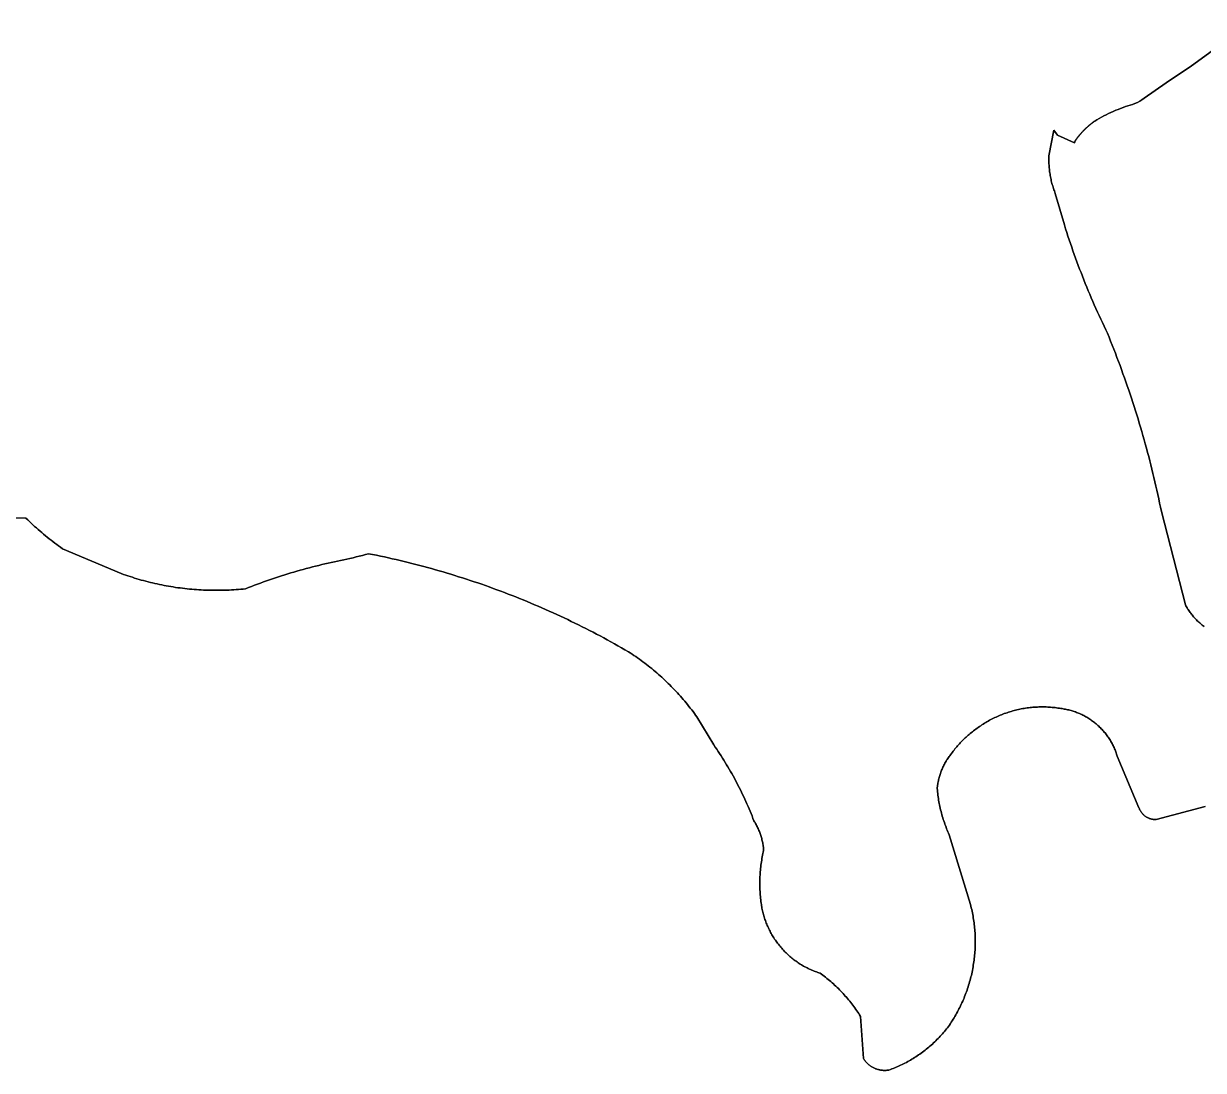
# Model space of a CAD drawing. Header units: inches. Extents: x 130170 to 284068, y 377793 to 804530.
# Drawn here: x 191034.9 to 191505.8, y 669988.1 to 670406.1 of the extents above; entities that cross this region are included whole.
import ezdxf

# ---------------------------------------------------------------- set-up
doc = ezdxf.new("R2010")
doc.units = ezdxf.units.IN
doc.header["$MEASUREMENT"] = 0
doc.layers.add('muni_il', color=7, linetype='Continuous')

msp = doc.modelspace()

# ---------------------------------------------------------------- linework, layer by layer
at = {"layer": 'muni_il'}
for points in [[(191524.36, 670406.14), (191501, 670389.25), (191490.89, 670382.43), (191482.12, 670376.38), (191481.27, 670375.75), (191480.38, 670375.19), (191479.46, 670374.69), (191478.51, 670374.24), (191477.54, 670373.86), (191476.54, 670373.53), (191474.75, 670372.97), (191473.76, 670372.63), (191472.77, 670372.27), (191471.79, 670371.89), (191470.82, 670371.5), (191469.86, 670371.09), (191468.9, 670370.66), (191467.95, 670370.21), (191467.01, 670369.75), (191466.07, 670369.27), (191465.15, 670368.78), (191464.23, 670368.27), (191463.33, 670367.74), (191462.43, 670367.19), (191462.32, 670367.11), (191462.26, 670367.07), (191462.2, 670367.03), (191462.14, 670366.98), (191462.08, 670366.94), (191462.02, 670366.89), (191461.96, 670366.85), (191461.89, 670366.8), (191461.84, 670366.76), (191461.78, 670366.72), (191461.72, 670366.67), (191461.66, 670366.63), (191461.6, 670366.58), (191461.54, 670366.54), (191461.48, 670366.49), (191461.42, 670366.45), (191461.36, 670366.4), (191461.3, 670366.36), (191461.24, 670366.31), (191461.18, 670366.26), (191461.12, 670366.22), (191461.07, 670366.17), (191461.01, 670366.12), (191460.95, 670366.08), (191460.89, 670366.03), (191460.83, 670365.99), (191460.77, 670365.94), (191460.71, 670365.89), (191460.66, 670365.85), (191460.6, 670365.8), (191460.54, 670365.75), (191460.49, 670365.7), (191460.43, 670365.65), (191460.37, 670365.61), (191460.31, 670365.56), (191460.26, 670365.51), (191460.2, 670365.46), (191460.14, 670365.41), (191460.08, 670365.37), (191460.03, 670365.32), (191459.97, 670365.27), (191459.92, 670365.22), (191459.86, 670365.17), (191459.8, 670365.12), (191459.75, 670365.07), (191459.69, 670365.02), (191459.64, 670364.97), (191459.58, 670364.92), (191459.52, 670364.87), (191459.47, 670364.82), (191459.41, 670364.77), (191459.36, 670364.72), (191459.3, 670364.67), (191459.25, 670364.62), (191459.19, 670364.57), (191459.14, 670364.52), (191459.08, 670364.47), (191459.03, 670364.42), (191458.97, 670364.37), (191458.92, 670364.32), (191458.87, 670364.27), (191458.81, 670364.21), (191458.76, 670364.16), (191458.71, 670364.11), (191458.65, 670364.06), (191458.6, 670364.01), (191458.54, 670363.96), (191458.49, 670363.9), (191458.44, 670363.85), (191458.38, 670363.8), (191458.33, 670363.75), (191458.28, 670363.69), (191458.23, 670363.64), (191458.17, 670363.59), (191458.12, 670363.53), (191458.07, 670363.48), (191458.02, 670363.43), (191457.97, 670363.37), (191457.91, 670363.32), (191457.86, 670363.27), (191457.81, 670363.21), (191457.76, 670363.16), (191457.71, 670363.11), (191457.66, 670363.05), (191457.61, 670363), (191457.55, 670362.94), (191457.5, 670362.89), (191457.45, 670362.83), (191457.4, 670362.78), (191457.35, 670362.72), (191457.3, 670362.67), (191457.25, 670362.61), (191457.2, 670362.56), (191457.15, 670362.5), (191457.1, 670362.45), (191457.05, 670362.39), (191457, 670362.34), (191456.95, 670362.28), (191456.9, 670362.22), (191456.85, 670362.17), (191456.8, 670362.11), (191456.76, 670362.05), (191456.71, 670362), (191456.66, 670361.94), (191456.61, 670361.88), (191456.56, 670361.83), (191456.51, 670361.77), (191456.46, 670361.71), (191456.42, 670361.66), (191456.37, 670361.6), (191456.32, 670361.54), (191456.27, 670361.48), (191456.23, 670361.43), (191456.18, 670361.37), (191456.13, 670361.31), (191456.09, 670361.25), (191456.04, 670361.2), (191455.99, 670361.14), (191455.95, 670361.08), (191455.9, 670361.02), (191455.85, 670360.96), (191455.81, 670360.9), (191455.76, 670360.85), (191455.71, 670360.79), (191455.67, 670360.73), (191455.62, 670360.67), (191455.58, 670360.61), (191455.53, 670360.55), (191455.49, 670360.49), (191455.44, 670360.43), (191455.4, 670360.37), (191455.35, 670360.31), (191455.31, 670360.25), (191455.26, 670360.19), (191455.22, 670360.13), (191455.17, 670360.07), (191455.13, 670360.01), (191455.09, 670359.95), (191455.04, 670359.89), (191455, 670359.83), (191454.96, 670359.77), (191454.91, 670359.71), (191454.87, 670359.65), (191454.83, 670359.59), (191454.78, 670359.53), (191454.73, 670359.39), (191454.69, 670359.28), (191454.43, 670358.52), (191447.61, 670361.55), (191446.08, 670363.53), (191444.18, 670353.34), (191444.16, 670352.81), (191444.15, 670352.28), (191444.14, 670351.76), (191444.15, 670351.23), (191444.16, 670350.7), (191444.18, 670350.17), (191444.2, 670349.64), (191444.23, 670349.11), (191444.28, 670348.58), (191444.32, 670348.06), (191444.38, 670347.53), (191444.45, 670347), (191444.52, 670346.48), (191444.6, 670345.96), (191444.69, 670345.43), (191444.78, 670344.91), (191444.88, 670344.39), (191444.99, 670343.88), (191445.11, 670343.36), (191445.24, 670342.85), (191445.37, 670342.33), (191445.51, 670341.82), (191445.66, 670341.32), (191445.82, 670340.81), (191445.98, 670340.31), (191446.15, 670339.81), (191446.33, 670339.31), (191446.51, 670338.81), (191446.7, 670338.32), (191450.34, 670325.72), (191450.81, 670324.24), (191451.28, 670322.77), (191451.76, 670321.29), (191452.25, 670319.82), (191452.75, 670318.35), (191453.25, 670316.88), (191453.76, 670315.42), (191454.28, 670313.96), (191454.8, 670312.5), (191455.33, 670311.04), (191455.87, 670309.59), (191456.42, 670308.13), (191456.97, 670306.69), (191457.53, 670305.24), (191458.1, 670303.8), (191458.68, 670302.36), (191459.26, 670300.92), (191459.85, 670299.48), (191460.45, 670298.05), (191461.05, 670296.62), (191461.66, 670295.2), (191462.28, 670293.78), (191462.91, 670292.36), (191463.54, 670290.94), (191464.18, 670289.53), (191464.83, 670288.12), (191465.48, 670286.71), (191466.14, 670285.31), (191466.81, 670283.91), (191467.48, 670282.51), (191468.14, 670280.91), (191468.79, 670279.3), (191469.43, 670277.69), (191470.06, 670276.08), (191470.69, 670274.46), (191471.31, 670272.84), (191471.92, 670271.22), (191472.53, 670269.6), (191473.13, 670267.97), (191473.72, 670266.34), (191474.3, 670264.71), (191474.88, 670263.07), (191475.45, 670261.43), (191476.01, 670259.79), (191476.56, 670258.15), (191477.11, 670256.51), (191477.65, 670254.86), (191478.18, 670253.21), (191478.7, 670251.56), (191479.22, 670249.9), (191479.73, 670248.25), (191480.23, 670246.59), (191480.73, 670244.93), (191481.21, 670243.26), (191481.69, 670241.6), (191482.17, 670239.93), (191482.63, 670238.26), (191483.09, 670236.59), (191483.54, 670234.91), (191483.98, 670233.24), (191484.42, 670231.56), (191484.84, 670229.88), (191485.26, 670228.2), (191485.67, 670226.51), (191486.08, 670224.83), (191486.48, 670223.14), (191486.86, 670221.45), (191487.25, 670219.76), (191487.62, 670218.07), (191487.99, 670216.37), (191488.35, 670214.68), (191488.7, 670212.98), (191489.04, 670211.28), (191498.64, 670174.02), (191498.85, 670173.63), (191499.07, 670173.25), (191499.29, 670172.87), (191499.52, 670172.49), (191499.75, 670172.12), (191500, 670171.75), (191500.24, 670171.39), (191500.5, 670171.03), (191500.76, 670170.67), (191501.03, 670170.32), (191501.3, 670169.97), (191501.58, 670169.63), (191501.86, 670169.3), (191502.16, 670168.97), (191502.45, 670168.64), (191502.75, 670168.32), (191503.06, 670168), (191503.38, 670167.69), (191503.7, 670167.39), (191504.02, 670167.09), (191504.35, 670166.8), (191504.68, 670166.51), (191505.02, 670166.23), (191505.37, 670165.96), (191505.72, 670165.69), (191506.07, 670165.42)], [(191506.07, 670165.42), (191505.72, 670165.69), (191505.37, 670165.96), (191505.02, 670166.23), (191504.68, 670166.51), (191504.35, 670166.8), (191504.02, 670167.09), (191503.7, 670167.39), (191503.38, 670167.69), (191503.06, 670168), (191502.75, 670168.32), (191502.45, 670168.64), (191502.16, 670168.97), (191501.86, 670169.3), (191501.58, 670169.63), (191501.3, 670169.97), (191501.03, 670170.32), (191500.76, 670170.67), (191500.5, 670171.03), (191500.24, 670171.39), (191500, 670171.75), (191499.75, 670172.12), (191499.52, 670172.49), (191499.29, 670172.87), (191499.07, 670173.25), (191498.85, 670173.63), (191498.64, 670174.02), (191489.04, 670211.28), (191488.7, 670212.98), (191488.35, 670214.68), (191487.99, 670216.37), (191487.62, 670218.07), (191487.25, 670219.76), (191486.86, 670221.45), (191486.48, 670223.14), (191486.08, 670224.83), (191485.67, 670226.51), (191485.26, 670228.2), (191484.84, 670229.88), (191484.42, 670231.56), (191483.98, 670233.24), (191483.54, 670234.91), (191483.09, 670236.59), (191482.63, 670238.26), (191482.17, 670239.93), (191481.69, 670241.6), (191481.21, 670243.26), (191480.73, 670244.93), (191480.23, 670246.59), (191479.73, 670248.25), (191479.22, 670249.9), (191478.7, 670251.56), (191478.18, 670253.21), (191477.65, 670254.86), (191477.11, 670256.51), (191476.56, 670258.15), (191476.01, 670259.79), (191475.45, 670261.43), (191474.88, 670263.07), (191474.3, 670264.71), (191473.72, 670266.34), (191473.13, 670267.97), (191472.53, 670269.6), (191471.92, 670271.22), (191471.31, 670272.84), (191470.69, 670274.46), (191470.06, 670276.08), (191469.43, 670277.69), (191468.79, 670279.3), (191468.14, 670280.91), (191467.48, 670282.51), (191466.81, 670283.91), (191466.14, 670285.31), (191465.48, 670286.71), (191464.83, 670288.12), (191464.18, 670289.53), (191463.54, 670290.94), (191462.91, 670292.36), (191462.28, 670293.78), (191461.66, 670295.2), (191461.05, 670296.62), (191460.45, 670298.05), (191459.85, 670299.48), (191459.26, 670300.92), (191458.68, 670302.36), (191458.1, 670303.8), (191457.53, 670305.24), (191456.97, 670306.69), (191456.42, 670308.13), (191455.87, 670309.59), (191455.33, 670311.04), (191454.8, 670312.5), (191454.28, 670313.96), (191453.76, 670315.42), (191453.25, 670316.88), (191452.75, 670318.35), (191452.25, 670319.82), (191451.76, 670321.29), (191451.28, 670322.77), (191450.81, 670324.24), (191450.34, 670325.72), (191446.7, 670338.32), (191446.51, 670338.81), (191446.33, 670339.31), (191446.15, 670339.81), (191445.98, 670340.31), (191445.82, 670340.81), (191445.66, 670341.32), (191445.51, 670341.82), (191445.37, 670342.33), (191445.24, 670342.85), (191445.11, 670343.36), (191444.99, 670343.88), (191444.88, 670344.39), (191444.78, 670344.91), (191444.69, 670345.43), (191444.6, 670345.96), (191444.52, 670346.48), (191444.45, 670347), (191444.38, 670347.53), (191444.32, 670348.06), (191444.28, 670348.58), (191444.23, 670349.11), (191444.2, 670349.64), (191444.18, 670350.17), (191444.16, 670350.7), (191444.15, 670351.23), (191444.14, 670351.76), (191444.15, 670352.28), (191444.16, 670352.81), (191444.18, 670353.34), (191446.08, 670363.53), (191447.61, 670361.55), (191454.43, 670358.52), (191454.69, 670359.28), (191454.73, 670359.39), (191454.78, 670359.53), (191454.83, 670359.59), (191454.87, 670359.65), (191454.91, 670359.71), (191454.96, 670359.77), (191455, 670359.83), (191455.04, 670359.89), (191455.09, 670359.95), (191455.13, 670360.01), (191455.17, 670360.07), (191455.22, 670360.13), (191455.26, 670360.19), (191455.31, 670360.25), (191455.35, 670360.31), (191455.4, 670360.37), (191455.44, 670360.43), (191455.49, 670360.49), (191455.53, 670360.55), (191455.58, 670360.61), (191455.62, 670360.67), (191455.67, 670360.73), (191455.71, 670360.79), (191455.76, 670360.85), (191455.81, 670360.9), (191455.85, 670360.96), (191455.9, 670361.02), (191455.95, 670361.08), (191455.99, 670361.14), (191456.04, 670361.2), (191456.09, 670361.25), (191456.13, 670361.31), (191456.18, 670361.37), (191456.23, 670361.43), (191456.27, 670361.48), (191456.32, 670361.54), (191456.37, 670361.6), (191456.42, 670361.66), (191456.46, 670361.71), (191456.51, 670361.77), (191456.56, 670361.83), (191456.61, 670361.88), (191456.66, 670361.94), (191456.71, 670362), (191456.76, 670362.05), (191456.8, 670362.11), (191456.85, 670362.17), (191456.9, 670362.22), (191456.95, 670362.28), (191457, 670362.34), (191457.05, 670362.39), (191457.1, 670362.45), (191457.15, 670362.5), (191457.2, 670362.56), (191457.25, 670362.61), (191457.3, 670362.67), (191457.35, 670362.72), (191457.4, 670362.78), (191457.45, 670362.83), (191457.5, 670362.89), (191457.55, 670362.94), (191457.61, 670363), (191457.66, 670363.05), (191457.71, 670363.11), (191457.76, 670363.16), (191457.81, 670363.21), (191457.86, 670363.27), (191457.91, 670363.32), (191457.97, 670363.37), (191458.02, 670363.43), (191458.07, 670363.48), (191458.12, 670363.53), (191458.17, 670363.59), (191458.23, 670363.64), (191458.28, 670363.69), (191458.33, 670363.75), (191458.38, 670363.8), (191458.44, 670363.85), (191458.49, 670363.9), (191458.54, 670363.96), (191458.6, 670364.01), (191458.65, 670364.06), (191458.71, 670364.11), (191458.76, 670364.16), (191458.81, 670364.21), (191458.87, 670364.27), (191458.92, 670364.32), (191458.97, 670364.37), (191459.03, 670364.42), (191459.08, 670364.47), (191459.14, 670364.52), (191459.19, 670364.57), (191459.25, 670364.62), (191459.3, 670364.67), (191459.36, 670364.72), (191459.41, 670364.77), (191459.47, 670364.82), (191459.52, 670364.87), (191459.58, 670364.92), (191459.64, 670364.97), (191459.69, 670365.02), (191459.75, 670365.07), (191459.8, 670365.12), (191459.86, 670365.17), (191459.92, 670365.22), (191459.97, 670365.27), (191460.03, 670365.32), (191460.08, 670365.37), (191460.14, 670365.41), (191460.2, 670365.46), (191460.26, 670365.51), (191460.31, 670365.56), (191460.37, 670365.61), (191460.43, 670365.65), (191460.49, 670365.7), (191460.54, 670365.75), (191460.6, 670365.8), (191460.66, 670365.85), (191460.71, 670365.89), (191460.77, 670365.94), (191460.83, 670365.99), (191460.89, 670366.03), (191460.95, 670366.08), (191461.01, 670366.12), (191461.07, 670366.17), (191461.12, 670366.22), (191461.18, 670366.26), (191461.24, 670366.31), (191461.3, 670366.36), (191461.36, 670366.4), (191461.42, 670366.45), (191461.48, 670366.49), (191461.54, 670366.54), (191461.6, 670366.58), (191461.66, 670366.63), (191461.72, 670366.67), (191461.78, 670366.72), (191461.84, 670366.76), (191461.89, 670366.8), (191461.96, 670366.85), (191462.02, 670366.89), (191462.08, 670366.94), (191462.14, 670366.98), (191462.2, 670367.03), (191462.26, 670367.07), (191462.32, 670367.11), (191462.43, 670367.19), (191463.33, 670367.74), (191464.23, 670368.27), (191465.15, 670368.78), (191466.07, 670369.27), (191467.01, 670369.75), (191467.95, 670370.21), (191468.9, 670370.66), (191469.86, 670371.09), (191470.82, 670371.5), (191471.79, 670371.89), (191472.77, 670372.27), (191473.76, 670372.63), (191474.75, 670372.97), (191476.54, 670373.53), (191477.54, 670373.86), (191478.51, 670374.24), (191479.46, 670374.69), (191480.38, 670375.19), (191481.27, 670375.75), (191482.12, 670376.38), (191490.89, 670382.43), (191501, 670389.25), (191524.36, 670406.14)], [(191506.5, 670093.43), (191486.96, 670088.31), (191486.72, 670088.31), (191486.49, 670088.31), (191486.25, 670088.32), (191486.02, 670088.34), (191485.79, 670088.37), (191485.56, 670088.4), (191485.33, 670088.44), (191485.1, 670088.49), (191484.87, 670088.55), (191484.64, 670088.61), (191484.42, 670088.69), (191484.2, 670088.77), (191483.98, 670088.85), (191483.77, 670088.95), (191483.56, 670089.05), (191483.35, 670089.16), (191483.15, 670089.27), (191482.95, 670089.39), (191482.75, 670089.52), (191482.56, 670089.66), (191482.37, 670089.8), (191482.19, 670089.95), (191482.01, 670090.1), (191481.84, 670090.26), (191481.68, 670090.43), (191481.51, 670090.6), (191481.36, 670090.77), (191481.21, 670090.95), (191481.07, 670091.14), (191480.93, 670091.33), (191480.8, 670091.52), (191480.68, 670091.72), (191480.56, 670091.93), (191480.45, 670092.13), (191480.35, 670092.34), (191480.25, 670092.56), (191480.17, 670092.78), (191480.08, 670093), (191471.46, 670113.57), (191471.32, 670114), (191471.18, 670114.44), (191471.03, 670114.88), (191470.87, 670115.31), (191470.71, 670115.74), (191470.54, 670116.16), (191470.36, 670116.58), (191470.17, 670117), (191469.98, 670117.42), (191469.78, 670117.83), (191469.57, 670118.24), (191469.36, 670118.65), (191469.13, 670119.05), (191468.91, 670119.45), (191468.67, 670119.85), (191468.43, 670120.24), (191468.18, 670120.62), (191467.93, 670121), (191467.67, 670121.38), (191467.4, 670121.76), (191467.12, 670122.12), (191466.84, 670122.49), (191466.56, 670122.85), (191466.27, 670123.2), (191465.97, 670123.55), (191465.66, 670123.89), (191465.35, 670124.23), (191465.04, 670124.57), (191464.72, 670124.9), (191464.39, 670125.22), (191464.06, 670125.54), (191463.72, 670125.85), (191463.38, 670126.15), (191463.03, 670126.45), (191462.67, 670126.75), (191462.32, 670127.03), (191461.95, 670127.31), (191461.58, 670127.59), (191461.21, 670127.86), (191460.84, 670128.12), (191460.45, 670128.38), (191460.07, 670128.63), (191459.68, 670128.87), (191459.29, 670129.11), (191458.89, 670129.34), (191458.49, 670129.56), (191458.08, 670129.77), (191457.67, 670129.98), (191457.26, 670130.19), (191456.84, 670130.38), (191456.42, 670130.57), (191456, 670130.75), (191455.58, 670130.92), (191455.15, 670131.09), (191454.72, 670131.25), (191454.28, 670131.4), (191453.85, 670131.54), (191453.41, 670131.68), (191452.97, 670131.81), (191452.53, 670131.93), (191452.08, 670132.05), (191451.63, 670132.15), (191451.19, 670132.25), (191450.74, 670132.34), (191450.28, 670132.43), (191449.83, 670132.5), (191449.38, 670132.57), (191448.92, 670132.63), (191448.34, 670132.73), (191447.76, 670132.81), (191447.18, 670132.89), (191446.59, 670132.97), (191446.01, 670133.03), (191445.42, 670133.09), (191444.84, 670133.14), (191444.25, 670133.18), (191443.66, 670133.21), (191443.08, 670133.23), (191442.49, 670133.25), (191441.9, 670133.26), (191441.31, 670133.26), (191440.72, 670133.26), (191440.14, 670133.24), (191439.55, 670133.22), (191438.96, 670133.19), (191438.37, 670133.15), (191437.79, 670133.11), (191437.2, 670133.05), (191436.62, 670132.99), (191436.03, 670132.92), (191435.45, 670132.85), (191434.87, 670132.76), (191434.29, 670132.67), (191433.71, 670132.57), (191433.13, 670132.46), (191432.55, 670132.35), (191431.98, 670132.22), (191431.41, 670132.09), (191430.83, 670131.95), (191430.26, 670131.81), (191429.7, 670131.65), (191429.13, 670131.49), (191428.57, 670131.32), (191428.01, 670131.15), (191427.45, 670130.96), (191426.89, 670130.77), (191426.34, 670130.57), (191425.79, 670130.37), (191425.24, 670130.15), (191424.7, 670129.93), (191424.15, 670129.7), (191423.62, 670129.47), (191423.08, 670129.23), (191422.55, 670128.98), (191422.02, 670128.72), (191421.49, 670128.46), (191420.97, 670128.19), (191420.45, 670127.91), (191419.94, 670127.62), (191419.43, 670127.33), (191418.92, 670127.03), (191418.42, 670126.73), (191417.92, 670126.42), (191417.42, 670126.1), (191416.93, 670125.77), (191416.45, 670125.44), (191415.97, 670125.1), (191415.49, 670124.76), (191415.02, 670124.41), (191414.55, 670124.05), (191414.09, 670123.69), (191413.63, 670123.32), (191413.2, 670122.99), (191412.78, 670122.65), (191412.35, 670122.3), (191411.94, 670121.95), (191411.53, 670121.59), (191411.12, 670121.23), (191410.72, 670120.86), (191410.32, 670120.49), (191409.93, 670120.11), (191409.54, 670119.73), (191409.16, 670119.34), (191408.79, 670118.95), (191408.42, 670118.55), (191408.05, 670118.14), (191407.69, 670117.73), (191407.34, 670117.32), (191406.99, 670116.9), (191406.65, 670116.48), (191406.31, 670116.05), (191405.98, 670115.62), (191405.66, 670115.18), (191405.37, 670114.84), (191405.09, 670114.49), (191404.82, 670114.14), (191404.55, 670113.79), (191404.29, 670113.43), (191404.04, 670113.06), (191403.79, 670112.69), (191403.54, 670112.32), (191403.31, 670111.94), (191403.08, 670111.56), (191402.86, 670111.18), (191402.64, 670110.79), (191402.43, 670110.4), (191402.23, 670110), (191402.03, 670109.6), (191401.84, 670109.2), (191401.66, 670108.79), (191401.48, 670108.38), (191401.31, 670107.97), (191401.15, 670107.56), (191401, 670107.14), (191400.85, 670106.72), (191400.71, 670106.3), (191400.58, 670105.87), (191400.45, 670105.44), (191400.34, 670105.02), (191400.23, 670104.58), (191400.12, 670104.15), (191400.03, 670103.72), (191399.94, 670103.28), (191399.86, 670102.84), (191399.78, 670102.4), (191399.72, 670101.96), (191399.66, 670101.52), (191399.61, 670101.08), (191399.57, 670100.64), (191399.62, 670099.98), (191399.69, 670099.32), (191399.76, 670098.67), (191399.85, 670098.01), (191399.94, 670097.36), (191400.03, 670096.7), (191400.14, 670096.05), (191400.25, 670095.4), (191400.37, 670094.75), (191400.5, 670094.1), (191400.64, 670093.46), (191400.78, 670092.81), (191400.93, 670092.17), (191401.09, 670091.53), (191401.26, 670090.89), (191401.43, 670090.25), (191401.61, 670089.62), (191401.8, 670088.98), (191401.99, 670088.35), (191402.2, 670087.72), (191402.41, 670087.1), (191402.63, 670086.48), (191402.85, 670085.85), (191403.09, 670085.24), (191403.33, 670084.62), (191403.57, 670084.01), (191403.83, 670083.4), (191404.09, 670082.79), (191404.36, 670082.19), (191412.86, 670054.42), (191413.02, 670053.76), (191413.18, 670053.09), (191413.33, 670052.43), (191413.48, 670051.76), (191413.62, 670051.09), (191413.75, 670050.43), (191413.87, 670049.75), (191413.98, 670049.08), (191414.09, 670048.41), (191414.19, 670047.74), (191414.28, 670047.06), (191414.36, 670046.38), (191414.43, 670045.71), (191414.5, 670045.03), (191414.56, 670044.35), (191414.61, 670043.67), (191414.65, 670042.99), (191414.69, 670042.31), (191414.72, 670041.63), (191414.74, 670040.95), (191414.75, 670040.26), (191414.75, 670039.58), (191414.75, 670038.9), (191414.74, 670038.22), (191414.72, 670037.54), (191414.69, 670036.86), (191414.65, 670036.18), (191414.61, 670035.5), (191414.56, 670034.82), (191414.5, 670034.14), (191414.44, 670033.46), (191414.36, 670032.78), (191414.28, 670032.11), (191414.19, 670031.43), (191414.09, 670030.76), (191413.98, 670030.08), (191413.87, 670029.41), (191413.75, 670028.74), (191413.62, 670028.07), (191413.48, 670027.4), (191413.34, 670026.74), (191413.19, 670026.07), (191413.03, 670025.41), (191412.86, 670024.75), (191412.69, 670024.09), (191412.5, 670023.43), (191412.31, 670022.78), (191412.11, 670022.13), (191411.91, 670021.48), (191411.7, 670020.83), (191411.48, 670020.19), (191411.25, 670019.54), (191411.01, 670018.9), (191410.77, 670018.27), (191410.52, 670017.63), (191410.26, 670017), (191410, 670016.37), (191409.73, 670015.75), (191409.45, 670015.13), (191409.16, 670014.51), (191408.87, 670013.89), (191408.57, 670013.28), (191408.26, 670012.67), (191407.95, 670012.07), (191407.63, 670011.47), (191407.3, 670010.87), (191406.96, 670010.27), (191406.62, 670009.69), (191406.27, 670009.1), (191405.92, 670008.52), (191405.56, 670007.94), (191405.19, 670007.37), (191404.81, 670006.8), (191404.43, 670006.23), (191404.04, 670005.67), (191403.66, 670005.17), (191403.26, 670004.67), (191402.87, 670004.17), (191402.46, 670003.68), (191402.05, 670003.19), (191401.64, 670002.71), (191401.21, 670002.24), (191400.78, 670001.76), (191400.35, 670001.3), (191399.91, 670000.84), (191399.46, 670000.39), (191399.01, 669999.94), (191398.56, 669999.49), (191398.09, 669999.06), (191397.63, 669998.62), (191397.15, 669998.2), (191396.67, 669997.78), (191396.19, 669997.37), (191395.7, 669996.96), (191395.21, 669996.56), (191394.71, 669996.16), (191394.21, 669995.77), (191393.7, 669995.39), (191393.18, 669995.01), (191392.67, 669994.64), (191392.14, 669994.28), (191391.62, 669993.92), (191391.09, 669993.57), (191390.55, 669993.23), (191390.01, 669992.89), (191389.47, 669992.56), (191388.92, 669992.24), (191388.37, 669991.92), (191387.81, 669991.61), (191387.25, 669991.31), (191386.69, 669991.02), (191386.12, 669990.73), (191385.55, 669990.45), (191384.97, 669990.17), (191384.4, 669989.9), (191383.82, 669989.64), (191383.23, 669989.39), (191382.64, 669989.15), (191382.05, 669988.91), (191381.46, 669988.68), (191380.87, 669988.46), (191380.27, 669988.24), (191379.99, 669988.2), (191379.71, 669988.16), (191379.43, 669988.14), (191379.14, 669988.12), (191378.86, 669988.11), (191378.58, 669988.11), (191378.3, 669988.11), (191378.02, 669988.12), (191377.74, 669988.15), (191377.46, 669988.18), (191377.18, 669988.21), (191376.9, 669988.26), (191376.62, 669988.31), (191376.34, 669988.37), (191376.07, 669988.44), (191375.8, 669988.52), (191375.53, 669988.6), (191375.26, 669988.69), (191375, 669988.79), (191374.74, 669988.9), (191374.48, 669989.01), (191374.22, 669989.13), (191373.97, 669989.26), (191373.72, 669989.39), (191373.48, 669989.53), (191373.24, 669989.68), (191373.01, 669989.84), (191372.78, 669990), (191372.55, 669990.17), (191372.33, 669990.34), (191372.11, 669990.52), (191371.9, 669990.71), (191371.69, 669990.9), (191371.49, 669991.1), (191371.3, 669991.31), (191371.11, 669991.52), (191370.93, 669991.73), (191370.75, 669991.95), (191370.58, 669992.18), (191370.42, 669992.41), (191370.26, 669992.64), (191370.11, 669992.88), (191368.97, 670009.66), (191368.61, 670010.24), (191368.24, 670010.81), (191367.87, 670011.37), (191367.48, 670011.93), (191367.1, 670012.49), (191366.7, 670013.05), (191366.3, 670013.59), (191365.9, 670014.14), (191365.49, 670014.68), (191365.07, 670015.21), (191364.65, 670015.75), (191364.22, 670016.27), (191363.78, 670016.79), (191363.34, 670017.31), (191362.89, 670017.82), (191362.44, 670018.33), (191361.98, 670018.83), (191361.52, 670019.32), (191361.05, 670019.81), (191360.58, 670020.3), (191360.1, 670020.78), (191359.61, 670021.26), (191359.12, 670021.72), (191358.63, 670022.19), (191358.12, 670022.65), (191357.62, 670023.1), (191357.11, 670023.55), (191356.59, 670023.99), (191356.07, 670024.42), (191355.55, 670024.85), (191355.02, 670025.28), (191354.48, 670025.7), (191353.94, 670026.11), (191353.4, 670026.52), (191352.85, 670026.92), (191352.36, 670027.07), (191351.87, 670027.24), (191351.39, 670027.41), (191350.9, 670027.59), (191350.42, 670027.78), (191349.95, 670027.97), (191349.47, 670028.17), (191349, 670028.38), (191348.53, 670028.6), (191348.07, 670028.82), (191347.61, 670029.05), (191347.15, 670029.29), (191346.7, 670029.53), (191346.25, 670029.78), (191345.8, 670030.04), (191345.36, 670030.3), (191344.92, 670030.57), (191344.49, 670030.85), (191344.06, 670031.13), (191343.63, 670031.42), (191343.21, 670031.72), (191342.8, 670032.02), (191342.38, 670032.33), (191341.98, 670032.65), (191341.57, 670032.97), (191341.18, 670033.29), (191340.79, 670033.63), (191340.4, 670033.97), (191340.02, 670034.31), (191339.64, 670034.66), (191339.27, 670035.02), (191338.9, 670035.38), (191338.54, 670035.75), (191338.19, 670036.12), (191337.84, 670036.5), (191337.49, 670036.89), (191337.16, 670037.28), (191336.83, 670037.67), (191336.5, 670038.07), (191336.18, 670038.47), (191335.87, 670038.88), (191335.56, 670039.29), (191335.26, 670039.71), (191334.96, 670040.13), (191334.68, 670040.56), (191334.4, 670040.99), (191334.12, 670041.43), (191333.85, 670041.87), (191333.59, 670042.31), (191333.34, 670042.76), (191333.09, 670043.21), (191332.85, 670043.66), (191332.61, 670044.12), (191332.38, 670044.58), (191332.16, 670045.05), (191331.95, 670045.52), (191331.75, 670045.99), (191331.55, 670046.47), (191331.35, 670046.94), (191331.17, 670047.42), (191330.99, 670047.91), (191330.82, 670048.39), (191330.66, 670048.88), (191330.51, 670049.37), (191330.36, 670049.87), (191330.22, 670050.36), (191330.09, 670050.86), (191329.96, 670051.36), (191329.84, 670051.86), (191329.73, 670052.36), (191329.63, 670052.87), (191329.54, 670053.37), (191329.45, 670053.88), (191329.37, 670054.39), (191329.3, 670054.9), (191329.21, 670055.56), (191329.13, 670056.22), (191329.06, 670056.87), (191328.99, 670057.53), (191328.93, 670058.19), (191328.89, 670058.86), (191328.84, 670059.52), (191328.81, 670060.18), (191328.78, 670060.84), (191328.76, 670061.5), (191328.75, 670062.17), (191328.75, 670062.83), (191328.75, 670063.49), (191328.76, 670064.16), (191328.78, 670064.82), (191328.81, 670065.48), (191328.85, 670066.14), (191328.89, 670066.8), (191328.94, 670067.47), (191329, 670068.13), (191329.06, 670068.79), (191329.14, 670069.44), (191329.22, 670070.1), (191329.31, 670070.76), (191329.4, 670071.41), (191329.51, 670072.07), (191329.62, 670072.72), (191329.74, 670073.38), (191329.86, 670074.03), (191330, 670074.68), (191330.14, 670075.32), (191330.29, 670075.97), (191330.26, 670076.4), (191330.22, 670076.83), (191330.17, 670077.26), (191330.11, 670077.69), (191330.05, 670078.12), (191329.98, 670078.55), (191329.9, 670078.97), (191329.82, 670079.4), (191329.73, 670079.82), (191329.63, 670080.24), (191329.52, 670080.66), (191329.41, 670081.08), (191329.29, 670081.5), (191329.16, 670081.91), (191329.03, 670082.32), (191328.88, 670082.73), (191328.73, 670083.14), (191328.58, 670083.54), (191328.41, 670083.94), (191328.24, 670084.34), (191328.07, 670084.74), (191327.88, 670085.13), (191327.69, 670085.52), (191327.49, 670085.9), (191327.29, 670086.28), (191327.08, 670086.66), (191326.86, 670087.04), (191326.64, 670087.41), (191326.41, 670087.78), (191326.03, 670088.75), (191325.65, 670089.72), (191325.26, 670090.68), (191324.87, 670091.64), (191324.46, 670092.6), (191324.05, 670093.56), (191323.64, 670094.51), (191323.21, 670095.46), (191322.78, 670096.41), (191322.34, 670097.36), (191321.9, 670098.3), (191321.45, 670099.23), (191320.99, 670100.17), (191320.52, 670101.1), (191320.05, 670102.03), (191319.57, 670102.95), (191319.08, 670103.87), (191318.59, 670104.79), (191318.09, 670105.7), (191317.58, 670106.61), (191317.06, 670107.51), (191316.54, 670108.41), (191316.02, 670109.31), (191315.48, 670110.2), (191314.94, 670111.09), (191314.39, 670111.98), (191313.84, 670112.86), (191313.28, 670113.74), (191312.71, 670114.61), (191312.14, 670115.48), (191311.56, 670116.34), (191310.97, 670117.2), (191310.38, 670118.06), (191303.67, 670129.25), (191303.15, 670129.96), (191302.63, 670130.68), (191302.1, 670131.38), (191301.56, 670132.09), (191301.02, 670132.78), (191300.47, 670133.48), (191299.92, 670134.17), (191299.36, 670134.85), (191298.79, 670135.53), (191298.22, 670136.2), (191297.64, 670136.87), (191297.06, 670137.53), (191296.47, 670138.19), (191295.87, 670138.84), (191295.27, 670139.49), (191294.66, 670140.13), (191294.05, 670140.77), (191293.43, 670141.4), (191292.81, 670142.03), (191292.18, 670142.65), (191291.55, 670143.27), (191290.91, 670143.88), (191290.26, 670144.48), (191289.61, 670145.08), (191288.96, 670145.67), (191288.3, 670146.26), (191287.63, 670146.84), (191286.96, 670147.41), (191286.28, 670147.98), (191285.6, 670148.55), (191284.92, 670149.1), (191284.23, 670149.66), (191283.53, 670150.2), (191282.83, 670150.74), (191282.12, 670151.27), (191281.41, 670151.8), (191280.7, 670152.32), (191279.98, 670152.83), (191279.26, 670153.34), (191278.53, 670153.84), (191277.8, 670154.34), (191277.06, 670154.83), (191276.32, 670155.31), (191274.92, 670156.12), (191273.52, 670156.92), (191272.12, 670157.72), (191270.71, 670158.5), (191269.3, 670159.29), (191267.88, 670160.06), (191266.46, 670160.83), (191265.04, 670161.59), (191263.61, 670162.34), (191262.18, 670163.09), (191260.75, 670163.83), (191259.31, 670164.56), (191257.87, 670165.29), (191256.42, 670166.01), (191254.97, 670166.72), (191253.52, 670167.43), (191252.07, 670168.13), (191250.61, 670168.82), (191249.15, 670169.5), (191247.68, 670170.18), (191246.21, 670170.85), (191244.74, 670171.51), (191243.27, 670172.17), (191241.79, 670172.82), (191240.31, 670173.46), (191238.82, 670174.09), (191237.34, 670174.72), (191235.85, 670175.34), (191234.35, 670175.96), (191232.86, 670176.56), (191231.36, 670177.16), (191229.86, 670177.75), (191228.35, 670178.34), (191226.85, 670178.91), (191225.34, 670179.48), (191223.82, 670180.05), (191222.31, 670180.6), (191220.79, 670181.15), (191219.27, 670181.69), (191217.74, 670182.22), (191216.22, 670182.75), (191214.69, 670183.27), (191213.16, 670183.78), (191211.63, 670184.28), (191210.09, 670184.78), (191208.55, 670185.27), (191207.01, 670185.75), (191205.47, 670186.22), (191203.92, 670186.69), (191202.38, 670187.15), (191200.83, 670187.6), (191199.27, 670188.04), (191197.72, 670188.48), (191196.16, 670188.91), (191194.61, 670189.33), (191193.05, 670189.75), (191191.48, 670190.15), (191189.92, 670190.55), (191188.35, 670190.94), (191186.79, 670191.33), (191185.22, 670191.71), (191183.65, 670192.07), (191182.07, 670192.44), (191180.5, 670192.79), (191178.92, 670193.14), (191177.34, 670193.48), (191175.76, 670193.81), (191174.18, 670194.13), (191172.6, 670194.45), (191171.37, 670194.11), (191170.13, 670193.79), (191168.89, 670193.47), (191167.65, 670193.16), (191166.41, 670192.86), (191165.17, 670192.56), (191163.93, 670192.27), (191162.68, 670191.98), (191161.43, 670191.71), (191160.19, 670191.44), (191158.94, 670191.17), (191157.68, 670190.92), (191156.43, 670190.64), (191155.18, 670190.36), (191153.94, 670190.07), (191152.69, 670189.77), (191151.45, 670189.47), (191150.2, 670189.15), (191148.96, 670188.83), (191147.72, 670188.51), (191146.49, 670188.17), (191145.25, 670187.83), (191144.02, 670187.48), (191142.79, 670187.13), (191141.56, 670186.76), (191140.34, 670186.39), (191139.11, 670186.01), (191137.89, 670185.63), (191136.67, 670185.23), (191135.45, 670184.83), (191134.24, 670184.43), (191133.03, 670184.01), (191131.82, 670183.59), (191130.61, 670183.16), (191129.41, 670182.73), (191128.21, 670182.28), (191127.01, 670181.83), (191125.81, 670181.38), (191124.62, 670180.91), (191123.42, 670180.44), (191122.5, 670180.34), (191121.57, 670180.26), (191120.64, 670180.18), (191119.71, 670180.11), (191118.78, 670180.04), (191117.85, 670179.99), (191116.92, 670179.94), (191115.99, 670179.9), (191115.06, 670179.87), (191114.13, 670179.84), (191113.2, 670179.82), (191112.26, 670179.82), (191111.33, 670179.82), (191110.4, 670179.82), (191109.47, 670179.84), (191108.54, 670179.86), (191107.6, 670179.89), (191106.67, 670179.93), (191105.74, 670179.98), (191104.81, 670180.03), (191103.88, 670180.09), (191102.95, 670180.17), (191102.02, 670180.24), (191101.1, 670180.33), (191100.17, 670180.42), (191099.24, 670180.53), (191098.32, 670180.63), (191097.39, 670180.75), (191096.47, 670180.88), (191095.55, 670181.01), (191094.63, 670181.15), (191093.71, 670181.3), (191092.79, 670181.46), (191091.87, 670181.62), (191090.95, 670181.79), (191090.04, 670181.97), (191089.13, 670182.16), (191088.22, 670182.36), (191087.31, 670182.56), (191086.4, 670182.77), (191085.49, 670182.99), (191084.59, 670183.21), (191083.69, 670183.45), (191082.79, 670183.69), (191081.89, 670183.94), (191080.99, 670184.19), (191080.1, 670184.46), (191079.21, 670184.73), (191078.32, 670185.01), (191077.43, 670185.3), (191076.55, 670185.59), (191075.67, 670185.89), (191074.79, 670186.2), (191073.91, 670186.52), (191050.43, 670196.44), (191049.65, 670196.99), (191048.88, 670197.55), (191048.12, 670198.12), (191047.36, 670198.69), (191046.61, 670199.26), (191045.86, 670199.85), (191045.11, 670200.44), (191044.37, 670201.03), (191043.63, 670201.63), (191042.9, 670202.24), (191042.18, 670202.85), (191041.45, 670203.47), (191040.74, 670204.1), (191040.03, 670204.73), (191039.32, 670205.36), (191038.62, 670206), (191037.92, 670206.65), (191037.23, 670207.3), (191036.54, 670207.96), (191035.86, 670208.62), (191029.46, 670208.75)], [(191029.46, 670208.75), (191035.86, 670208.62), (191036.54, 670207.96), (191037.23, 670207.3), (191037.92, 670206.65), (191038.62, 670206), (191039.32, 670205.36), (191040.03, 670204.73), (191040.74, 670204.1), (191041.45, 670203.47), (191042.18, 670202.85), (191042.9, 670202.24), (191043.63, 670201.63), (191044.37, 670201.03), (191045.11, 670200.44), (191045.86, 670199.85), (191046.61, 670199.26), (191047.36, 670198.69), (191048.12, 670198.12), (191048.88, 670197.55), (191049.65, 670196.99), (191050.43, 670196.44), (191073.91, 670186.52), (191074.79, 670186.2), (191075.67, 670185.89), (191076.55, 670185.59), (191077.43, 670185.3), (191078.32, 670185.01), (191079.21, 670184.73), (191080.1, 670184.46), (191080.99, 670184.19), (191081.89, 670183.94), (191082.79, 670183.69), (191083.69, 670183.45), (191084.59, 670183.21), (191085.49, 670182.99), (191086.4, 670182.77), (191087.31, 670182.56), (191088.22, 670182.36), (191089.13, 670182.16), (191090.04, 670181.97), (191090.95, 670181.79), (191091.87, 670181.62), (191092.79, 670181.46), (191093.71, 670181.3), (191094.63, 670181.15), (191095.55, 670181.01), (191096.47, 670180.88), (191097.39, 670180.75), (191098.32, 670180.63), (191099.24, 670180.53), (191100.17, 670180.42), (191101.1, 670180.33), (191102.02, 670180.24), (191102.95, 670180.17), (191103.88, 670180.09), (191104.81, 670180.03), (191105.74, 670179.98), (191106.67, 670179.93), (191107.6, 670179.89), (191108.54, 670179.86), (191109.47, 670179.84), (191110.4, 670179.82), (191111.33, 670179.82), (191112.26, 670179.82), (191113.2, 670179.82), (191114.13, 670179.84), (191115.06, 670179.87), (191115.99, 670179.9), (191116.92, 670179.94), (191117.85, 670179.99), (191118.78, 670180.04), (191119.71, 670180.11), (191120.64, 670180.18), (191121.57, 670180.26), (191122.5, 670180.34), (191123.42, 670180.44), (191124.62, 670180.91), (191125.81, 670181.38), (191127.01, 670181.83), (191128.21, 670182.28), (191129.41, 670182.73), (191130.61, 670183.16), (191131.82, 670183.59), (191133.03, 670184.01), (191134.24, 670184.43), (191135.45, 670184.83), (191136.67, 670185.23), (191137.89, 670185.63), (191139.11, 670186.01), (191140.34, 670186.39), (191141.56, 670186.76), (191142.79, 670187.13), (191144.02, 670187.48), (191145.25, 670187.83), (191146.49, 670188.17), (191147.72, 670188.51), (191148.96, 670188.83), (191150.2, 670189.15), (191151.45, 670189.47), (191152.69, 670189.77), (191153.94, 670190.07), (191155.18, 670190.36), (191156.43, 670190.64), (191157.68, 670190.92), (191158.94, 670191.17), (191160.19, 670191.44), (191161.43, 670191.71), (191162.68, 670191.98), (191163.93, 670192.27), (191165.17, 670192.56), (191166.41, 670192.86), (191167.65, 670193.16), (191168.89, 670193.47), (191170.13, 670193.79), (191171.37, 670194.11), (191172.6, 670194.45), (191174.18, 670194.13), (191175.76, 670193.81), (191177.34, 670193.48), (191178.92, 670193.14), (191180.5, 670192.79), (191182.07, 670192.44), (191183.65, 670192.07), (191185.22, 670191.71), (191186.79, 670191.33), (191188.35, 670190.94), (191189.92, 670190.55), (191191.48, 670190.15), (191193.05, 670189.75), (191194.61, 670189.33), (191196.16, 670188.91), (191197.72, 670188.48), (191199.27, 670188.04), (191200.83, 670187.6), (191202.38, 670187.15), (191203.92, 670186.69), (191205.47, 670186.22), (191207.01, 670185.75), (191208.55, 670185.27), (191210.09, 670184.78), (191211.63, 670184.28), (191213.16, 670183.78), (191214.69, 670183.27), (191216.22, 670182.75), (191217.74, 670182.22), (191219.27, 670181.69), (191220.79, 670181.15), (191222.31, 670180.6), (191223.82, 670180.05), (191225.34, 670179.48), (191226.85, 670178.91), (191228.35, 670178.34), (191229.86, 670177.75), (191231.36, 670177.16), (191232.86, 670176.56), (191234.35, 670175.96), (191235.85, 670175.34), (191237.34, 670174.72), (191238.82, 670174.09), (191240.31, 670173.46), (191241.79, 670172.82), (191243.27, 670172.17), (191244.74, 670171.51), (191246.21, 670170.85), (191247.68, 670170.18), (191249.15, 670169.5), (191250.61, 670168.82), (191252.07, 670168.13), (191253.52, 670167.43), (191254.97, 670166.72), (191256.42, 670166.01), (191257.87, 670165.29), (191259.31, 670164.56), (191260.75, 670163.83), (191262.18, 670163.09), (191263.61, 670162.34), (191265.04, 670161.59), (191266.46, 670160.83), (191267.88, 670160.06), (191269.3, 670159.29), (191270.71, 670158.5), (191272.12, 670157.72), (191273.52, 670156.92), (191274.92, 670156.12), (191276.32, 670155.31), (191277.06, 670154.83), (191277.8, 670154.34), (191278.53, 670153.84), (191279.26, 670153.34), (191279.98, 670152.83), (191280.7, 670152.32), (191281.41, 670151.8), (191282.12, 670151.27), (191282.83, 670150.74), (191283.53, 670150.2), (191284.23, 670149.66), (191284.92, 670149.1), (191285.6, 670148.55), (191286.28, 670147.98), (191286.96, 670147.41), (191287.63, 670146.84), (191288.3, 670146.26), (191288.96, 670145.67), (191289.61, 670145.08), (191290.26, 670144.48), (191290.91, 670143.88), (191291.55, 670143.27), (191292.18, 670142.65), (191292.81, 670142.03), (191293.43, 670141.4), (191294.05, 670140.77), (191294.66, 670140.13), (191295.27, 670139.49), (191295.87, 670138.84), (191296.47, 670138.19), (191297.06, 670137.53), (191297.64, 670136.87), (191298.22, 670136.2), (191298.79, 670135.53), (191299.36, 670134.85), (191299.92, 670134.17), (191300.47, 670133.48), (191301.02, 670132.78), (191301.56, 670132.09), (191302.1, 670131.38), (191302.63, 670130.68), (191303.15, 670129.96), (191303.67, 670129.25), (191310.38, 670118.06), (191310.97, 670117.2), (191311.56, 670116.34), (191312.14, 670115.48), (191312.71, 670114.61), (191313.28, 670113.74), (191313.84, 670112.86), (191314.39, 670111.98), (191314.94, 670111.09), (191315.48, 670110.2), (191316.02, 670109.31), (191316.54, 670108.41), (191317.06, 670107.51), (191317.58, 670106.61), (191318.09, 670105.7), (191318.59, 670104.79), (191319.08, 670103.87), (191319.57, 670102.95), (191320.05, 670102.03), (191320.52, 670101.1), (191320.99, 670100.17), (191321.45, 670099.23), (191321.9, 670098.3), (191322.34, 670097.36), (191322.78, 670096.41), (191323.21, 670095.46), (191323.64, 670094.51), (191324.05, 670093.56), (191324.46, 670092.6), (191324.87, 670091.64), (191325.26, 670090.68), (191325.65, 670089.72), (191326.03, 670088.75), (191326.41, 670087.78), (191326.64, 670087.41), (191326.86, 670087.04), (191327.08, 670086.66), (191327.29, 670086.28), (191327.49, 670085.9), (191327.69, 670085.52), (191327.88, 670085.13), (191328.07, 670084.74), (191328.24, 670084.34), (191328.41, 670083.94), (191328.58, 670083.54), (191328.73, 670083.14), (191328.88, 670082.73), (191329.03, 670082.32), (191329.16, 670081.91), (191329.29, 670081.5), (191329.41, 670081.08), (191329.52, 670080.66), (191329.63, 670080.24), (191329.73, 670079.82), (191329.82, 670079.4), (191329.9, 670078.97), (191329.98, 670078.55), (191330.05, 670078.12), (191330.11, 670077.69), (191330.17, 670077.26), (191330.22, 670076.83), (191330.26, 670076.4), (191330.29, 670075.97), (191330.14, 670075.32), (191330, 670074.68), (191329.86, 670074.03), (191329.74, 670073.38), (191329.62, 670072.72), (191329.51, 670072.07), (191329.4, 670071.41), (191329.31, 670070.76), (191329.22, 670070.1), (191329.14, 670069.44), (191329.06, 670068.79), (191329, 670068.13), (191328.94, 670067.47), (191328.89, 670066.8), (191328.85, 670066.14), (191328.81, 670065.48), (191328.78, 670064.82), (191328.76, 670064.16), (191328.75, 670063.49), (191328.75, 670062.83), (191328.75, 670062.17), (191328.76, 670061.5), (191328.78, 670060.84), (191328.81, 670060.18), (191328.84, 670059.52), (191328.89, 670058.86), (191328.93, 670058.19), (191328.99, 670057.53), (191329.06, 670056.87), (191329.13, 670056.22), (191329.21, 670055.56), (191329.3, 670054.9), (191329.37, 670054.39), (191329.45, 670053.88), (191329.54, 670053.37), (191329.63, 670052.87), (191329.73, 670052.36), (191329.84, 670051.86), (191329.96, 670051.36), (191330.09, 670050.86), (191330.22, 670050.36), (191330.36, 670049.87), (191330.51, 670049.37), (191330.66, 670048.88), (191330.82, 670048.39), (191330.99, 670047.91), (191331.17, 670047.42), (191331.35, 670046.94), (191331.55, 670046.47), (191331.75, 670045.99), (191331.95, 670045.52), (191332.16, 670045.05), (191332.38, 670044.58), (191332.61, 670044.12), (191332.85, 670043.66), (191333.09, 670043.21), (191333.34, 670042.76), (191333.59, 670042.31), (191333.85, 670041.87), (191334.12, 670041.43), (191334.4, 670040.99), (191334.68, 670040.56), (191334.96, 670040.13), (191335.26, 670039.71), (191335.56, 670039.29), (191335.87, 670038.88), (191336.18, 670038.47), (191336.5, 670038.07), (191336.83, 670037.67), (191337.16, 670037.28), (191337.49, 670036.89), (191337.84, 670036.5), (191338.19, 670036.12), (191338.54, 670035.75), (191338.9, 670035.38), (191339.27, 670035.02), (191339.64, 670034.66), (191340.02, 670034.31), (191340.4, 670033.97), (191340.79, 670033.63), (191341.18, 670033.29), (191341.57, 670032.97), (191341.98, 670032.65), (191342.38, 670032.33), (191342.8, 670032.02), (191343.21, 670031.72), (191343.63, 670031.42), (191344.06, 670031.13), (191344.49, 670030.85), (191344.92, 670030.57), (191345.36, 670030.3), (191345.8, 670030.04), (191346.25, 670029.78), (191346.7, 670029.53), (191347.15, 670029.29), (191347.61, 670029.05), (191348.07, 670028.82), (191348.53, 670028.6), (191349, 670028.38), (191349.47, 670028.17), (191349.95, 670027.97), (191350.42, 670027.78), (191350.9, 670027.59), (191351.39, 670027.41), (191351.87, 670027.24), (191352.36, 670027.07), (191352.85, 670026.92), (191353.4, 670026.52), (191353.94, 670026.11), (191354.48, 670025.7), (191355.02, 670025.28), (191355.55, 670024.85), (191356.07, 670024.42), (191356.59, 670023.99), (191357.11, 670023.55), (191357.62, 670023.1), (191358.12, 670022.65), (191358.63, 670022.19), (191359.12, 670021.72), (191359.61, 670021.26), (191360.1, 670020.78), (191360.58, 670020.3), (191361.05, 670019.81), (191361.52, 670019.32), (191361.98, 670018.83), (191362.44, 670018.33), (191362.89, 670017.82), (191363.34, 670017.31), (191363.78, 670016.79), (191364.22, 670016.27), (191364.65, 670015.75), (191365.07, 670015.21), (191365.49, 670014.68), (191365.9, 670014.14), (191366.3, 670013.59), (191366.7, 670013.05), (191367.1, 670012.49), (191367.48, 670011.93), (191367.87, 670011.37), (191368.24, 670010.81), (191368.61, 670010.24), (191368.97, 670009.66), (191370.11, 669992.88), (191370.26, 669992.64), (191370.42, 669992.41), (191370.58, 669992.18), (191370.75, 669991.95), (191370.93, 669991.73), (191371.11, 669991.52), (191371.3, 669991.31), (191371.49, 669991.1), (191371.69, 669990.9), (191371.9, 669990.71), (191372.11, 669990.52), (191372.33, 669990.34), (191372.55, 669990.17), (191372.78, 669990), (191373.01, 669989.84), (191373.24, 669989.68), (191373.48, 669989.53), (191373.72, 669989.39), (191373.97, 669989.26), (191374.22, 669989.13), (191374.48, 669989.01), (191374.74, 669988.9), (191375, 669988.79), (191375.26, 669988.69), (191375.53, 669988.6), (191375.8, 669988.52), (191376.07, 669988.44), (191376.34, 669988.37), (191376.62, 669988.31), (191376.9, 669988.26), (191377.18, 669988.21), (191377.46, 669988.18), (191377.74, 669988.15), (191378.02, 669988.12), (191378.3, 669988.11), (191378.58, 669988.11), (191378.86, 669988.11), (191379.14, 669988.12), (191379.43, 669988.14), (191379.71, 669988.16), (191379.99, 669988.2), (191380.27, 669988.24), (191380.87, 669988.46), (191381.46, 669988.68), (191382.05, 669988.91), (191382.64, 669989.15), (191383.23, 669989.39), (191383.82, 669989.64), (191384.4, 669989.9), (191384.97, 669990.17), (191385.55, 669990.45), (191386.12, 669990.73), (191386.69, 669991.02), (191387.25, 669991.31), (191387.81, 669991.61), (191388.37, 669991.92), (191388.92, 669992.24), (191389.47, 669992.56), (191390.01, 669992.89), (191390.55, 669993.23), (191391.09, 669993.57), (191391.62, 669993.92), (191392.14, 669994.28), (191392.67, 669994.64), (191393.18, 669995.01), (191393.7, 669995.39), (191394.21, 669995.77), (191394.71, 669996.16), (191395.21, 669996.56), (191395.7, 669996.96), (191396.19, 669997.37), (191396.67, 669997.78), (191397.15, 669998.2), (191397.63, 669998.62), (191398.09, 669999.06), (191398.56, 669999.49), (191399.01, 669999.94), (191399.46, 670000.39), (191399.91, 670000.84), (191400.35, 670001.3), (191400.78, 670001.76), (191401.21, 670002.24), (191401.64, 670002.71), (191402.05, 670003.19), (191402.46, 670003.68), (191402.87, 670004.17), (191403.26, 670004.67), (191403.66, 670005.17), (191404.04, 670005.67), (191404.43, 670006.23), (191404.81, 670006.8), (191405.19, 670007.37), (191405.56, 670007.94), (191405.92, 670008.52), (191406.27, 670009.1), (191406.62, 670009.69), (191406.96, 670010.27), (191407.3, 670010.87), (191407.63, 670011.47), (191407.95, 670012.07), (191408.26, 670012.67), (191408.57, 670013.28), (191408.87, 670013.89), (191409.16, 670014.51), (191409.45, 670015.13), (191409.73, 670015.75), (191410, 670016.37), (191410.26, 670017), (191410.52, 670017.63), (191410.77, 670018.27), (191411.01, 670018.9), (191411.25, 670019.54), (191411.48, 670020.19), (191411.7, 670020.83), (191411.91, 670021.48), (191412.11, 670022.13), (191412.31, 670022.78), (191412.5, 670023.43), (191412.69, 670024.09), (191412.86, 670024.75), (191413.03, 670025.41), (191413.19, 670026.07), (191413.34, 670026.74), (191413.48, 670027.4), (191413.62, 670028.07), (191413.75, 670028.74), (191413.87, 670029.41), (191413.98, 670030.08), (191414.09, 670030.76), (191414.19, 670031.43), (191414.28, 670032.11), (191414.36, 670032.78), (191414.44, 670033.46), (191414.5, 670034.14), (191414.56, 670034.82), (191414.61, 670035.5), (191414.65, 670036.18), (191414.69, 670036.86), (191414.72, 670037.54), (191414.74, 670038.22), (191414.75, 670038.9), (191414.75, 670039.58), (191414.75, 670040.26), (191414.74, 670040.95), (191414.72, 670041.63), (191414.69, 670042.31), (191414.65, 670042.99), (191414.61, 670043.67), (191414.56, 670044.35), (191414.5, 670045.03), (191414.43, 670045.71), (191414.36, 670046.38), (191414.28, 670047.06), (191414.19, 670047.74), (191414.09, 670048.41), (191413.98, 670049.08), (191413.87, 670049.75), (191413.75, 670050.43), (191413.62, 670051.09), (191413.48, 670051.76), (191413.33, 670052.43), (191413.18, 670053.09), (191413.02, 670053.76), (191412.86, 670054.42), (191404.36, 670082.19), (191404.09, 670082.79), (191403.83, 670083.4), (191403.57, 670084.01), (191403.33, 670084.62), (191403.09, 670085.24), (191402.85, 670085.85), (191402.63, 670086.48), (191402.41, 670087.1), (191402.2, 670087.72), (191401.99, 670088.35), (191401.8, 670088.98), (191401.61, 670089.62), (191401.43, 670090.25), (191401.26, 670090.89), (191401.09, 670091.53), (191400.93, 670092.17), (191400.78, 670092.81), (191400.64, 670093.46), (191400.5, 670094.1), (191400.37, 670094.75), (191400.25, 670095.4), (191400.14, 670096.05), (191400.03, 670096.7), (191399.94, 670097.36), (191399.85, 670098.01), (191399.76, 670098.67), (191399.69, 670099.32), (191399.62, 670099.98), (191399.57, 670100.64), (191399.61, 670101.08), (191399.66, 670101.52), (191399.72, 670101.96), (191399.78, 670102.4), (191399.86, 670102.84), (191399.94, 670103.28), (191400.03, 670103.72), (191400.12, 670104.15), (191400.23, 670104.58), (191400.34, 670105.02), (191400.45, 670105.44), (191400.58, 670105.87), (191400.71, 670106.3), (191400.85, 670106.72), (191401, 670107.14), (191401.15, 670107.56), (191401.31, 670107.97), (191401.48, 670108.38), (191401.66, 670108.79), (191401.84, 670109.2), (191402.03, 670109.6), (191402.23, 670110), (191402.43, 670110.4), (191402.64, 670110.79), (191402.86, 670111.18), (191403.08, 670111.56), (191403.31, 670111.94), (191403.54, 670112.32), (191403.79, 670112.69), (191404.04, 670113.06), (191404.29, 670113.43), (191404.55, 670113.79), (191404.82, 670114.14), (191405.09, 670114.49), (191405.37, 670114.84), (191405.66, 670115.18), (191405.98, 670115.62), (191406.31, 670116.05), (191406.65, 670116.48), (191406.99, 670116.9), (191407.34, 670117.32), (191407.69, 670117.73), (191408.05, 670118.14), (191408.42, 670118.55), (191408.79, 670118.95), (191409.16, 670119.34), (191409.54, 670119.73), (191409.93, 670120.11), (191410.32, 670120.49), (191410.72, 670120.86), (191411.12, 670121.23), (191411.53, 670121.59), (191411.94, 670121.95), (191412.35, 670122.3), (191412.78, 670122.65), (191413.2, 670122.99), (191413.63, 670123.32), (191414.09, 670123.69), (191414.55, 670124.05), (191415.02, 670124.41), (191415.49, 670124.76), (191415.97, 670125.1), (191416.45, 670125.44), (191416.93, 670125.77), (191417.42, 670126.1), (191417.92, 670126.42), (191418.42, 670126.73), (191418.92, 670127.03), (191419.43, 670127.33), (191419.94, 670127.62), (191420.45, 670127.91), (191420.97, 670128.19), (191421.49, 670128.46), (191422.02, 670128.72), (191422.55, 670128.98), (191423.08, 670129.23), (191423.62, 670129.47), (191424.15, 670129.7), (191424.7, 670129.93), (191425.24, 670130.15), (191425.79, 670130.37), (191426.34, 670130.57), (191426.89, 670130.77), (191427.45, 670130.96), (191428.01, 670131.15), (191428.57, 670131.32), (191429.13, 670131.49), (191429.7, 670131.65), (191430.26, 670131.81), (191430.83, 670131.95), (191431.41, 670132.09), (191431.98, 670132.22), (191432.55, 670132.35), (191433.13, 670132.46), (191433.71, 670132.57), (191434.29, 670132.67), (191434.87, 670132.76), (191435.45, 670132.85), (191436.03, 670132.92), (191436.62, 670132.99), (191437.2, 670133.05), (191437.79, 670133.11), (191438.37, 670133.15), (191438.96, 670133.19), (191439.55, 670133.22), (191440.14, 670133.24), (191440.72, 670133.26), (191441.31, 670133.26), (191441.9, 670133.26), (191442.49, 670133.25), (191443.08, 670133.23), (191443.66, 670133.21), (191444.25, 670133.18), (191444.84, 670133.14), (191445.42, 670133.09), (191446.01, 670133.03), (191446.59, 670132.97), (191447.18, 670132.89), (191447.76, 670132.81), (191448.34, 670132.73), (191448.92, 670132.63), (191449.38, 670132.57), (191449.83, 670132.5), (191450.28, 670132.43), (191450.74, 670132.34), (191451.19, 670132.25), (191451.63, 670132.15), (191452.08, 670132.05), (191452.53, 670131.93), (191452.97, 670131.81), (191453.41, 670131.68), (191453.85, 670131.54), (191454.28, 670131.4), (191454.72, 670131.25), (191455.15, 670131.09), (191455.58, 670130.92), (191456, 670130.75), (191456.42, 670130.57), (191456.84, 670130.38), (191457.26, 670130.19), (191457.67, 670129.98), (191458.08, 670129.77), (191458.49, 670129.56), (191458.89, 670129.34), (191459.29, 670129.11), (191459.68, 670128.87), (191460.07, 670128.63), (191460.45, 670128.38), (191460.84, 670128.12), (191461.21, 670127.86), (191461.58, 670127.59), (191461.95, 670127.31), (191462.32, 670127.03), (191462.67, 670126.75), (191463.03, 670126.45), (191463.38, 670126.15), (191463.72, 670125.85), (191464.06, 670125.54), (191464.39, 670125.22), (191464.72, 670124.9), (191465.04, 670124.57), (191465.35, 670124.23), (191465.66, 670123.89), (191465.97, 670123.55), (191466.27, 670123.2), (191466.56, 670122.85), (191466.84, 670122.49), (191467.12, 670122.12), (191467.4, 670121.76), (191467.67, 670121.38), (191467.93, 670121), (191468.18, 670120.62), (191468.43, 670120.24), (191468.67, 670119.85), (191468.91, 670119.45), (191469.13, 670119.05), (191469.36, 670118.65), (191469.57, 670118.24), (191469.78, 670117.83), (191469.98, 670117.42), (191470.17, 670117), (191470.36, 670116.58), (191470.54, 670116.16), (191470.71, 670115.74), (191470.87, 670115.31), (191471.03, 670114.88), (191471.18, 670114.44), (191471.32, 670114), (191471.46, 670113.57), (191480.08, 670093), (191480.17, 670092.78), (191480.25, 670092.56), (191480.35, 670092.34), (191480.45, 670092.13), (191480.56, 670091.93), (191480.68, 670091.72), (191480.8, 670091.52), (191480.93, 670091.33), (191481.07, 670091.14), (191481.21, 670090.95), (191481.36, 670090.77), (191481.51, 670090.6), (191481.68, 670090.43), (191481.84, 670090.26), (191482.01, 670090.1), (191482.19, 670089.95), (191482.37, 670089.8), (191482.56, 670089.66), (191482.75, 670089.52), (191482.95, 670089.39), (191483.15, 670089.27), (191483.35, 670089.16), (191483.56, 670089.05), (191483.77, 670088.95), (191483.98, 670088.85), (191484.2, 670088.77), (191484.42, 670088.69), (191484.64, 670088.61), (191484.87, 670088.55), (191485.1, 670088.49), (191485.33, 670088.44), (191485.56, 670088.4), (191485.79, 670088.37), (191486.02, 670088.34), (191486.25, 670088.32), (191486.49, 670088.31), (191486.72, 670088.31), (191486.96, 670088.31), (191506.5, 670093.43)]]:
    msp.add_lwpolyline(points, dxfattribs=at)

doc.saveas('drawing.dxf')
